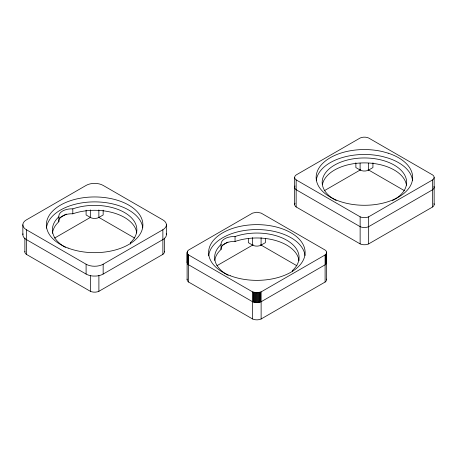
<?xml version="1.0" encoding="UTF-8"?>
<svg xmlns="http://www.w3.org/2000/svg" width="457" height="457" viewBox="0 0 457 457"><rect width="100%" height="100%" fill="white"/><g stroke="black" fill="none" stroke-linecap="round" stroke-linejoin="round"><path stroke-width="0.69" d="M52.469 233.31A42.221 24.375 0 0 1 58.816 221.754L58.856 220.68A12.905 7.449 0 0 1 72.812 213.796A42.221 24.375 0 0 1 136.746 232.961M130.399 243.73L130.439 242.656A42.221 24.375 0 0 0 124.71 212.636A42.221 24.375 0 0 0 72.812 208.866A12.905 7.449 0 0 0 58.856 215.755L58.816 221.754M214.761 260.484A42.221 24.375 0 0 1 221.051 249.436L221.091 243.438A12.905 7.449 0 0 1 235.047 236.555A42.221 24.375 0 0 1 286.945 240.319A42.221 24.375 0 0 1 292.669 270.338L292.674 271.744M221.051 249.436L221.091 248.362A12.905 7.449 0 0 1 235.047 241.479A42.221 24.375 0 0 1 298.981 260.644M292.634 271.412L292.674 270.338M187.107 252.498L187.496 251.19L188.615 250.036L252.595 213.099L256.863 212.231L261.124 213.099L325.104 250.036C327.035 251.076 327.035 253.921 325.104 254.96L261.124 291.897L256.863 292.771L252.595 291.897L188.615 254.96L187.496 253.806L187.107 252.498L187.107 279.587M187.153 261.907L187.496 263.655L188.615 264.809L252.595 301.751L256.863 302.62L261.124 301.751L325.104 264.809L326.441 263.226L326.566 261.907M166.405 224.815L166.302 235.572A12.065 6.964 0 0 1 162.869 239.588L103.156 274.063A12.065 6.964 0 0 1 96.204 276.045L93.051 276.045A12.065 6.964 0 0 1 86.099 274.063L26.386 239.588A12.065 6.964 0 0 1 22.953 235.572L22.953 233.756M59.564 217.972L66.328 214.065M54.64 238.051L90.32 217.452A6.032 3.485 0 0 0 98.861 217.446L103.156 214.967L103.156 210.174M26.386 229.74L86.099 264.215A12.065 6.964 0 0 0 103.156 264.215L162.869 229.74A12.065 6.964 0 0 0 162.869 219.891L103.156 185.416A12.065 6.964 0 0 0 86.099 185.416L26.386 219.891A12.065 6.964 0 0 0 26.386 229.74L26.386 254.366L90.36 291.303A6.786 3.919 0 0 0 98.895 291.303L162.869 254.366A6.786 3.919 0 0 0 164.337 251.459M222.41 245.3L227.946 242.101M324.413 190.649L360.71 169.696M355.866 162.778L355.866 167.565L360.099 170.01A6.032 3.485 0 0 0 368.628 170.044L372.929 167.565L372.929 162.778M216.875 265.734L253.172 244.781M248.328 238.543L248.328 242.65L252.561 245.095A6.032 3.485 0 0 0 261.09 245.129L265.391 242.65L265.391 238.543M296.153 179.875L360.133 216.812A6.786 3.919 0 0 0 368.662 216.812L432.642 179.875A6.786 3.919 0 0 0 432.642 174.951L368.662 138.014A6.786 3.919 0 0 0 360.133 138.014L296.153 174.951A6.786 3.919 0 0 0 296.153 179.875L296.153 206.964L360.133 243.901A6.786 3.919 0 0 0 368.662 243.901L432.642 206.964A6.786 3.919 0 0 0 433.979 203.622M187.153 279.141A6.786 3.919 0 0 0 188.615 282.049L252.595 318.986A6.786 3.919 0 0 0 261.124 318.986L325.104 282.049A6.786 3.919 0 0 0 326.566 279.141M368.091 169.696L404.382 190.649M260.553 244.781L296.85 265.734M98.935 217.452L134.615 238.051M166.302 233.756L166.405 234.664M434.15 177.413L434.15 204.502M432.642 179.875L432.642 206.964M368.628 163.206L368.628 170.044M368.662 216.812L368.662 243.901M360.099 163.166L360.099 170.01M360.133 216.812L360.133 243.901M326.566 252.058L326.612 279.587M326.441 253.378L326.441 263.226M326.224 253.806L326.224 263.655M325.927 254.212L325.927 264.066M325.555 254.6L325.555 264.449M325.104 254.96L325.104 282.049M294.645 177.413L294.645 204.502M261.124 291.897L261.124 318.986M261.09 237.606L261.09 245.129M260.501 292.16L260.501 302.008M259.833 292.371L259.833 302.226M259.125 292.543L259.125 302.397M258.388 292.669L258.388 302.517M257.628 292.743L257.628 302.597M256.863 292.771L256.863 302.62M256.091 292.743L256.091 302.597M255.337 292.669L255.337 302.517M254.6 292.543L254.6 302.397M253.892 292.371L253.892 302.226M253.218 292.16L253.218 302.008M252.561 237.566L252.561 245.095M252.595 291.897L252.595 318.986M235.047 236.555L235.047 241.479M188.615 254.96L188.615 282.049M188.17 254.6L188.17 264.449M187.793 254.212L187.793 264.066M187.496 251.19L187.496 252.601M187.496 253.806L187.496 263.655M187.284 253.378L187.284 263.226M187.153 252.944L187.153 262.792M164.377 238.114L164.377 251.904M162.869 229.74L162.869 254.366M130.439 242.656L130.439 244.061M103.156 264.215L103.156 274.063M98.895 275.445L98.895 291.303M98.861 209.923L98.861 217.446M90.326 209.883L90.326 217.406L86.099 214.967L86.099 210.174M90.36 275.445L90.36 291.303M86.099 264.215L86.099 274.063M72.812 208.866L72.812 213.796M24.878 238.114L24.878 251.904M22.85 224.815L22.85 234.664M433.979 186.382A6.786 3.919 0 0 1 432.642 189.724L368.662 226.666A6.786 3.919 0 0 1 360.133 226.666L296.153 189.724A6.786 3.919 0 0 1 295.033 185.959M296.153 206.964A6.786 3.919 0 0 1 295.033 203.194M316.278 180.241A48.253 27.86 0 0 1 382.72 156.562L388.17 158.093A48.253 27.86 0 0 1 412.534 180.355M322.402 184.748A42.221 24.375 0 0 1 364.783 162.886A42.221 24.375 0 0 1 406.467 185.194M334.273 199.418A42.221 24.375 0 0 1 334.604 165.063A42.221 24.375 0 0 1 394.111 165.017A42.221 24.375 0 0 1 394.608 199.372M393.98 199.732A42.221 24.375 0 0 1 392.529 200.52M336.186 200.474A42.221 24.375 0 0 1 334.741 199.686M228.174 275.308A42.221 24.375 0 0 1 221.051 244.506M208.689 255.811A48.253 27.86 0 0 1 256.623 229.563A48.253 27.86 0 0 1 305.008 255.537M65.46 247.363A42.221 24.375 0 0 1 58.816 216.824M46.454 228.129A48.253 27.86 0 0 1 94.388 201.88A48.253 27.86 0 0 1 142.773 227.854M26.386 254.366A6.786 3.919 0 0 1 24.918 251.459M388.17 153.169L382.72 151.638A48.253 27.86 0 0 0 316.347 179.978A48.253 27.86 0 0 0 390.598 200.812A48.253 27.86 0 0 0 388.17 153.169M230.357 275.777A48.253 27.86 0 0 0 305.036 254.109A48.253 27.86 0 0 0 235.195 227.603A48.253 27.86 0 0 0 230.357 275.777M68.122 248.094A48.253 27.86 0 0 0 142.801 226.426A48.253 27.86 0 0 0 72.96 199.92A48.253 27.86 0 0 0 68.122 248.094"/></g></svg>
